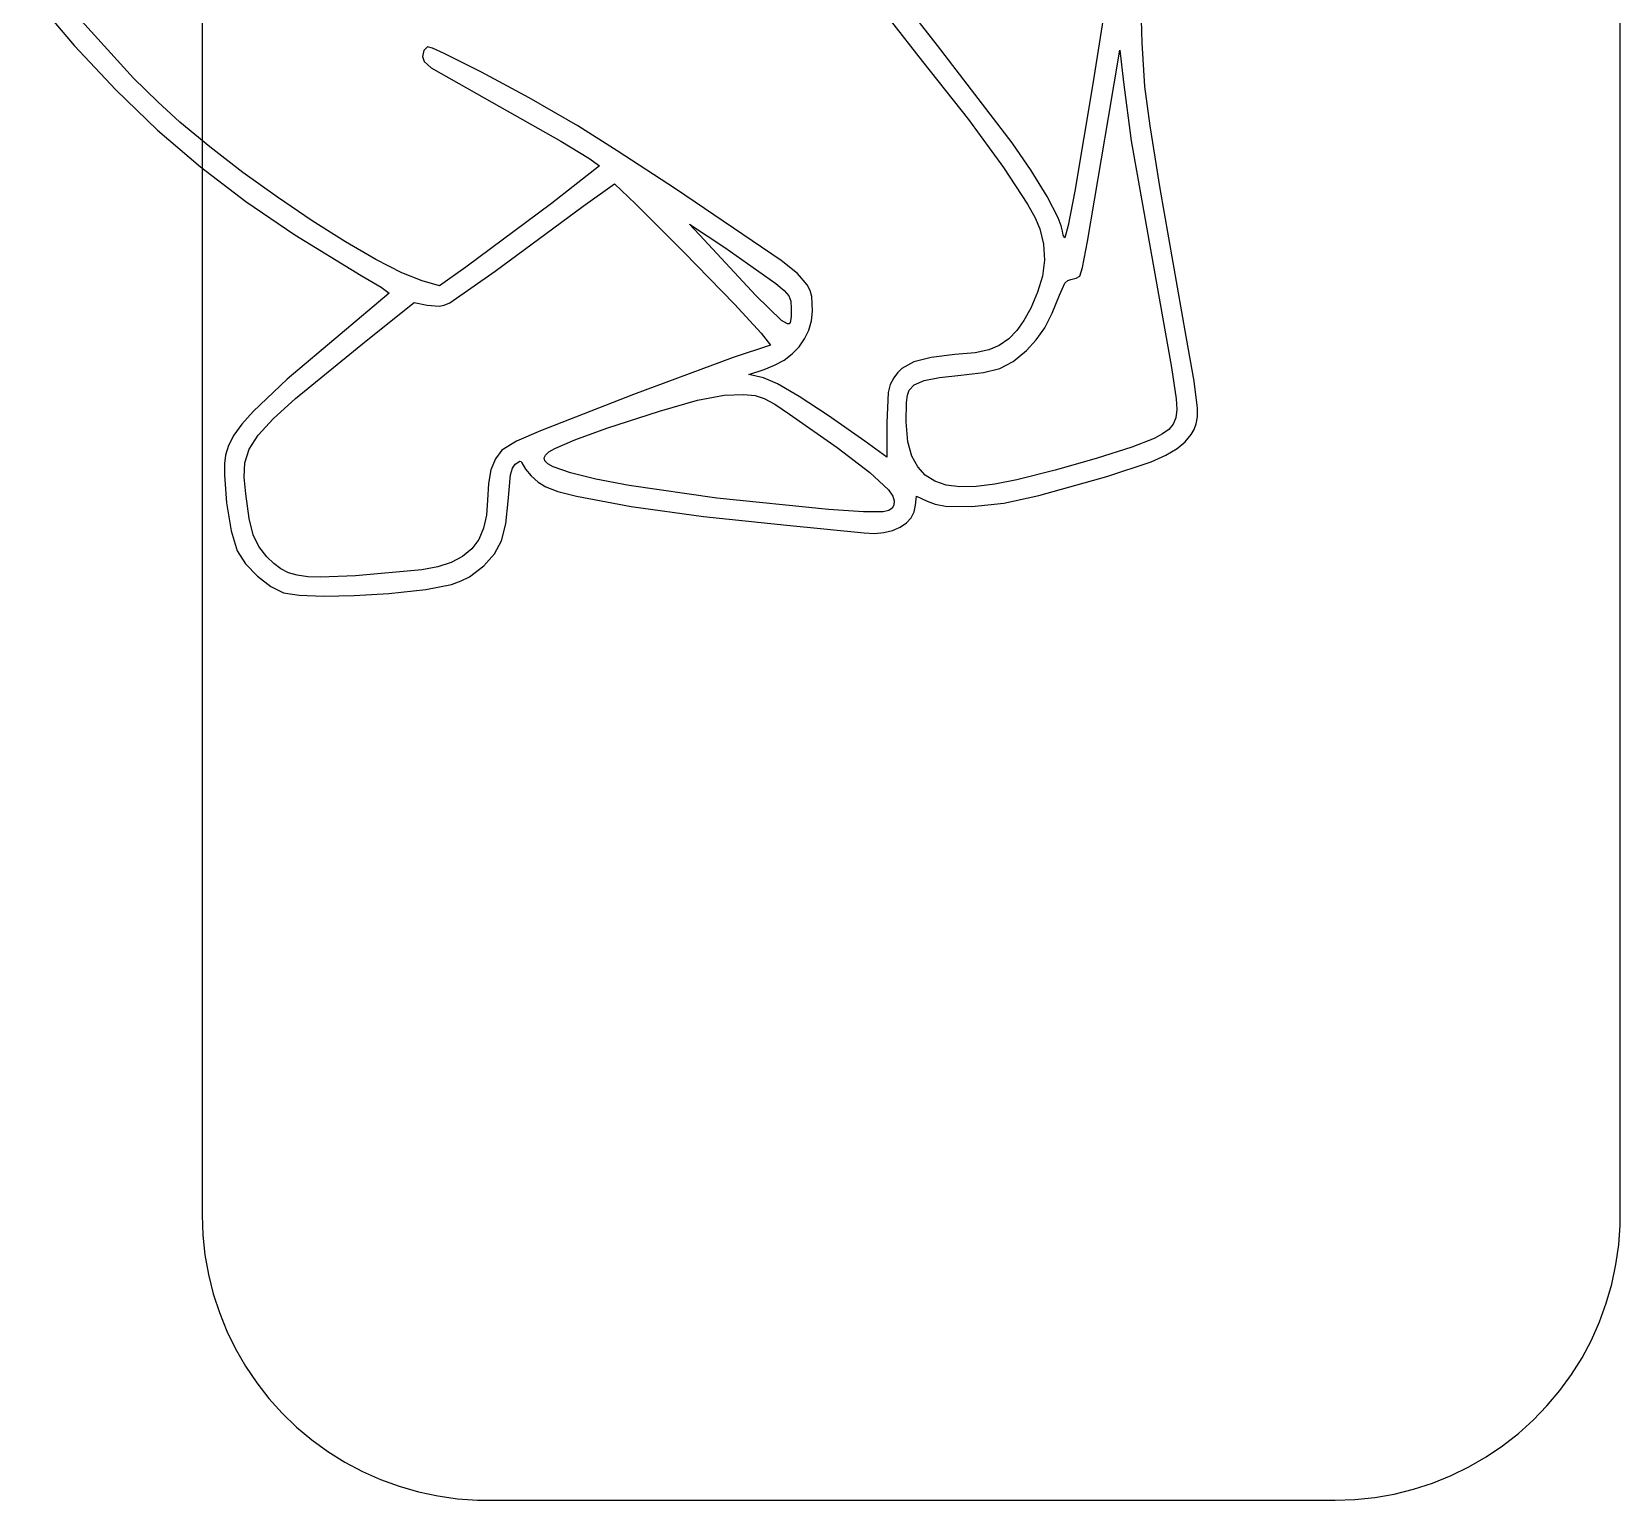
# Model space of a CAD drawing. Extents: x -23 to 235, y 1 to 395.
# Drawn here: x 21.7 to 235.4, y 1 to 198.7 of the extents above; entities that cross this region are included whole.
import ezdxf

# ---------------------------------------------------------------- set-up
doc = ezdxf.new("R2010")
doc.units = 0

msp = doc.modelspace()

# ---------------------------------------------------------------- linework, layer by layer
at = {"layer": 'Layer 1'}
for p, q in [((44.6336, 356.5), (44.6336, 39.4004)), ((235.443, 39.4004), (235.443, 356.494)), ((166.855355, 206.823048), (164.494459, 191.677111)), ((171.119205, 197.176215), (170.846484, 205.987543)), ((21.699024, 203.549827), (27.411757, 196.821132)), ((143.594152, 196.82407), (138.539524, 203.282595)), ((35.408899, 192.440807), (28.382, 200.156346)), ((137.224891, 200.230661), (141.57107, 194.682035)), ((27.411757, 196.821132), (33.008273, 190.829247)), ((153.630252, 183.73347), (143.594152, 196.82407)), ((171.48118, 191.310243), (171.119205, 197.176215)), ((74.476748, 196.14982), (74.293281, 195.316782)), ((74.293281, 195.316782), (74.501541, 194.642417)), ((74.927977, 196.625842), (74.476748, 196.14982)), ((74.501541, 194.642417), (75.453585, 193.819295)), ((75.642786, 196.439116), (74.927977, 196.625842)), ((77.202718, 195.756842), (75.642786, 196.439116)), ((82.207146, 193.244076), (77.202718, 195.756842)), ((141.57107, 194.682035), (147.742003, 186.843777)), ((166.602103, 187.105356), (168.109503, 196.189446)), ((168.109503, 196.189446), (168.585525, 191.865576)), ((38.641338, 189.217116), (35.408899, 192.440807)), ((75.453585, 193.819295), (81.552621, 190.358222)), ((88.639639, 189.764392), (82.207146, 193.244076)), ((33.008273, 190.829247), (38.630817, 185.430533)), ((81.552621, 190.358222), (92.887912, 183.961676)), ((164.494459, 191.677111), (162.03687, 177.230342)), ((168.585525, 191.865576), (169.656575, 183.971546)), ((172.209468, 186.00891), (171.48118, 191.310243)), ((41.606481, 186.510357), (38.641338, 189.217116)), ((95.198577, 185.994642), (88.639639, 189.764392)), ((45.65476, 183.160869), (41.606481, 186.510357)), ((100.489969, 182.660031), (95.198577, 185.994642)), ((147.742003, 186.843777), (152.470003, 180.411272)), ((163.750933, 170.439586), (166.602103, 187.105356)), ((173.558818, 177.579955), (172.209468, 186.00891)), ((38.630817, 185.430533), (44.42164, 180.481349)), ((92.887912, 183.961676), (96.658911, 181.667101)), ((169.656575, 183.971546), (169.65666, 183.971533)), ((169.65666, 183.971533), (175.05158, 153.466433)), ((50.109796, 179.744431), (45.65476, 183.160869)), ((108.313963, 177.525438), (100.489969, 182.660031)), ((156.173371, 180.016435), (153.630252, 183.73347)), ((44.42164, 180.481349), (50.522988, 175.838055)), ((54.772161, 176.391208), (50.109796, 179.744431)), ((98.094421, 180.599772), (91.648296, 175.551955)), ((96.658911, 181.667101), (98.094421, 180.599772)), ((152.470003, 180.411272), (155.69556, 175.481224)), ((158.326006, 176.489054), (156.173371, 180.016435)), ((95.91275, 175.204914), (100.11761, 178.180054)), ((100.11761, 178.180054), (102.948951, 175.502432)), ((122.530177, 167.866142), (108.313963, 177.525438)), ((177.03477, 157.631643), (173.558818, 177.579955)), ((50.522988, 175.838055), (57.07711, 171.35701)), ((59.442428, 173.231363), (54.772161, 176.391208)), ((91.648296, 175.551955), (80.084921, 166.993472)), ((102.948951, 175.502432), (109.43971, 169.016634)), ((155.69556, 175.481224), (156.726328, 173.609841)), ((159.816673, 173.608755), (158.326006, 176.489054)), ((162.03687, 177.230342), (161.14952, 172.593475)), ((63.921171, 170.395062), (59.442428, 173.231363)), ((84.07173, 166.438147), (95.91275, 175.204914)), ((156.726328, 173.609841), (157.35917, 172.150335)), ((160.228931, 172.554209), (159.816673, 173.608755)), ((57.07711, 171.35701), (66.04219, 165.88276)), ((112.17702, 170.642943), (110.19359, 172.785043)), ((110.19359, 172.785043), (114.95381, 169.611563)), ((157.35917, 172.150335), (157.850687, 170.070216)), ((160.373892, 171.83297), (160.228931, 172.554209)), ((160.473063, 171.272652), (160.373892, 171.83297)), ((160.69124, 170.920595), (160.473063, 171.272652)), ((161.14952, 172.593475), (160.69124, 170.920595)), ((68.008963, 168.012467), (63.921171, 170.395062)), ((109.43971, 169.016634), (109.43986, 169.016533)), ((109.43986, 169.016533), (116.243, 162.000172)), ((119.143176, 163.185887), (112.17702, 170.642943)), ((114.95381, 169.611563), (121.81646, 164.772003)), ((157.850687, 170.070216), (157.959156, 167.945471)), ((163.07099, 166.950613), (163.750933, 170.439586)), ((71.506375, 166.213744), (68.008963, 168.012467)), ((80.084921, 166.993472), (76.554421, 164.454692)), ((124.733019, 166.136845), (122.530177, 167.866142)), ((157.959156, 167.945471), (157.688295, 165.790976)), ((162.714593, 165.763656), (163.07099, 166.950613)), ((66.04219, 165.88276), (68.729733, 164.291061)), ((74.213981, 165.129057), (71.506375, 166.213744)), ((76.554421, 164.454692), (74.213981, 165.129057)), ((77.94295, 162.193614), (84.07173, 166.438147)), ((121.81646, 164.772003), (122.942054, 163.832977)), ((121.81646, 164.772003), (121.81646, 164.772003)), ((126.050757, 164.623246), (124.733019, 166.136845)), ((126.43582, 163.856684), (126.050757, 164.623246)), ((157.688295, 165.790976), (157.041822, 163.621605)), ((159.977463, 163.224873), (160.721247, 164.841363)), ((160.721247, 164.841363), (161.093139, 165.199619)), ((161.093139, 165.199619), (161.524533, 165.327303)), ((161.524533, 165.327303), (162.223691, 165.485977)), ((162.223691, 165.485977), (162.714593, 165.763656)), ((69.8107, 163.50265), (63.18606, 157.90939)), ((68.729733, 164.291061), (69.8107, 163.50265)), ((122.594953, 159.808485), (119.143176, 163.185887)), ((122.942054, 163.832977), (123.561874, 163.120804)), ((123.561874, 163.120804), (123.824676, 162.401193)), ((126.669338, 163.035267), (126.43582, 163.856684)), ((126.774707, 161.082832), (126.669338, 163.035267)), ((157.041822, 163.621605), (156.116431, 161.487564)), ((159.021082, 160.81005), (159.977463, 163.224873)), ((66.6771, 157.076383), (73.14307, 162.233283)), ((73.14307, 162.233283), (74.88848, 161.876266)), ((74.88848, 161.876266), (76.534721, 161.72255)), ((76.534721, 161.72255), (77.209084, 161.870688)), ((77.209084, 161.870688), (77.94295, 162.193614)), ((116.243, 162.000172), (119.83296, 158.107733)), ((123.824676, 162.401193), (123.87922, 161.439853)), ((123.87922, 161.439853), (123.875888, 160.284739)), ((126.612238, 159.739837), (126.774707, 161.082832)), ((156.116431, 161.487564), (155.202197, 159.788637)), ((158.008917, 158.8415), (159.021082, 160.81005)), ((123.387625, 159.348656), (122.594953, 159.808485)), ((123.617976, 159.373284), (123.387625, 159.348656)), ((123.763314, 159.54754), (123.617976, 159.373284)), ((123.875888, 160.284739), (123.763314, 159.54754)), ((125.690412, 157.321608), (126.248482, 158.483306)), ((126.248482, 158.483306), (126.612238, 159.739837)), ((154.235898, 158.43929), (153.154312, 157.353985)), ((155.202197, 159.788637), (154.235898, 158.43929)), ((156.870307, 157.200217), (158.008917, 158.8415)), ((63.18606, 157.90939), (56.050065, 151.898993)), ((57.169704, 149.301947), (66.6771, 157.076383)), ((121.10235, 156.481323), (116.06445, 154.815243)), ((119.83296, 158.107733), (121.10235, 156.481323)), ((124.019222, 155.316181), (124.945001, 156.263111)), ((124.945001, 156.263111), (125.690412, 157.321608)), ((151.869425, 156.427975), (150.491564, 155.836666)), ((153.154312, 157.353985), (151.869425, 156.427975)), ((155.534593, 155.767193), (156.870307, 157.200217)), ((178.105201, 151.652262), (177.03477, 157.631643)), ((116.06445, 154.815243), (102.65645, 149.856683)), ((121.654452, 153.790494), (122.920048, 154.489186)), ((122.920048, 154.489186), (124.019222, 155.316181)), ((140.390971, 154.225129), (138.776958, 153.331969)), ((142.704139, 154.828216), (140.390971, 154.225129)), ((145.894972, 155.211885), (142.704139, 154.828216)), ((148.630243, 155.468492), (145.894972, 155.211885)), ((150.491564, 155.836666), (148.630243, 155.468492)), ((151.9793, 153.357335), (153.762524, 154.298221)), ((153.762524, 154.298221), (155.534593, 155.767193)), ((56.050065, 151.898993), (51.468973, 147.580704)), ((118.166647, 152.554107), (120.229407, 153.228472)), ((120.150077, 152.078085), (118.166647, 152.554107)), ((122.053584, 151.280996), (120.150077, 152.078085)), ((120.229407, 153.228472), (121.654452, 153.790494)), ((137.683592, 152.078075), (137.189595, 151.174997)), ((138.176351, 152.754529), (137.683592, 152.078075)), ((138.776958, 153.331969), (138.176351, 152.754529)), ((141.76466, 151.711098), (143.824324, 152.125136)), ((143.824324, 152.125136), (146.728183, 152.435043)), ((146.728183, 152.435043), (149.772121, 152.788341)), ((149.772121, 152.788341), (151.9793, 153.357335)), ((175.05158, 153.466433), (175.701151, 149.272728)), ((102.65645, 149.856683), (90.16085, 144.977453)), ((111.26959, 149.063352), (114.889968, 149.768708)), ((114.889968, 149.768708), (117.53229, 149.856723)), ((117.53229, 149.856723), (119.034114, 149.692471)), ((119.034114, 149.692471), (120.264457, 149.31624)), ((124.964888, 149.598802), (122.053584, 151.280996)), ((136.915015, 150.119442), (136.771217, 146.048465)), ((137.189595, 151.174997), (136.915015, 150.119442)), ((139.383928, 148.750216), (139.52269, 149.763855)), ((139.52269, 149.763855), (139.746523, 150.451623)), ((139.746523, 150.451623), (140.441342, 151.163177)), ((140.441342, 151.163177), (141.76466, 151.711098)), ((178.547132, 148.026945), (178.105201, 151.652262)), ((51.468973, 147.580704), (49.963356, 145.873642)), ((54.189229, 146.591077), (57.169704, 149.301947)), ((99.08639, 145.294843), (106.169087, 147.614211)), ((106.169087, 147.614211), (111.26959, 149.063352)), ((120.264457, 149.31624), (121.665872, 148.545803)), ((121.665872, 148.545803), (123.68091, 147.198933)), ((128.880287, 147.024067), (124.964888, 149.598802)), ((139.344879, 146.152549), (139.383928, 148.750216)), ((175.768402, 147.83366), (175.63669, 146.722788)), ((175.701151, 149.272728), (175.768402, 147.83366)), ((178.545195, 146.833252), (178.547132, 148.026945)), ((49.963356, 145.873642), (48.888674, 144.370658)), ((52.173347, 144.387378), (54.189229, 146.591077)), ((123.68091, 147.198933), (123.68088, 147.198903)), ((123.68088, 147.198903), (130.08176, 142.699005)), ((133.796077, 143.549355), (128.880287, 147.024067)), ((136.771217, 146.048465), (136.771217, 141.407255)), ((139.595907, 143.473067), (139.344879, 146.152549)), ((175.285562, 145.857364), (174.694564, 145.154643)), ((175.63669, 146.722788), (175.285562, 145.857364)), ((178.121082, 145.156174), (178.401473, 145.911503)), ((178.401473, 145.911503), (178.545195, 146.833252)), ((48.888674, 144.370658), (48.175663, 142.998768)), ((50.95889, 142.483054), (52.173347, 144.387378)), ((86.908036, 143.549388), (84.96428, 142.359333)), ((90.16085, 144.977453), (86.908036, 143.549388)), ((92.079937, 142.592429), (94.755703, 143.748392)), ((94.755703, 143.748392), (99.08639, 145.294843)), ((136.771217, 141.407255), (133.796077, 143.549355)), ((140.10354, 141.526213), (139.595907, 143.473067)), ((172.71114, 143.906323), (169.722992, 142.748498)), ((173.843241, 144.531878), (172.71114, 143.906323)), ((174.694564, 145.154643), (173.843241, 144.531878)), ((175.810031, 142.570669), (176.909272, 143.482503)), ((176.909272, 143.482503), (177.709134, 144.461743)), ((177.709134, 144.461743), (178.121082, 145.156174)), ((47.75506, 141.68499), (47.618235, 140.546922)), ((48.175663, 142.998768), (47.75506, 141.68499)), ((50.382691, 140.670311), (50.95889, 142.483054)), ((84.091572, 141.199649), (83.486626, 139.716418)), ((84.96428, 142.359333), (84.091572, 141.199649)), ((90.656751, 141.305917), (90.8248, 141.696791)), ((90.756, 140.931313), (90.656751, 141.305917)), ((90.8248, 141.696791), (91.289434, 142.120204)), ((91.289434, 142.120204), (92.079937, 142.592429)), ((130.08176, 142.699005), (134.455826, 139.344535)), ((140.912178, 140.106127), (140.10354, 141.526213)), ((164.931164, 141.218782), (159.417849, 139.644439)), ((169.722992, 142.748498), (164.931164, 141.218782)), ((172.304334, 140.787445), (174.309141, 141.685798)), ((174.309141, 141.685798), (175.810031, 142.570669)), ((47.618235, 140.546922), (47.612501, 139.006744)), ((47.612501, 139.006744), (47.923651, 135.253724)), ((50.281583, 138.741352), (50.382691, 140.670311)), ((83.486626, 139.716418), (83.134567, 137.868732)), ((85.79717, 135.496663), (86.139311, 139.032115)), ((86.139311, 139.032115), (86.394057, 139.920318)), ((86.394057, 139.920318), (86.749214, 140.455223)), ((86.749214, 140.455223), (87.354158, 140.851908)), ((87.354158, 140.851908), (87.541344, 140.823396)), ((87.541344, 140.823396), (87.661589, 140.653565)), ((87.661589, 140.653565), (88.14133, 139.788296)), ((88.14133, 139.788296), (88.911147, 138.8784)), ((91.158861, 140.532255), (90.756, 140.931313)), ((91.870218, 140.12454), (91.158861, 140.532255)), ((94.180531, 139.28941), (91.870218, 140.12454)), ((97.611166, 138.438475), (94.180531, 139.28941)), ((134.455826, 139.344535), (136.962994, 137.001625)), ((141.931402, 138.994247), (140.912178, 140.106127)), ((143.193287, 138.18267), (141.931402, 138.994247)), ((159.417849, 139.644439), (154.26524, 138.352733)), ((166.373887, 138.788525), (172.304334, 140.787445)), ((50.4924, 136.488383), (50.281583, 138.741352)), ((83.134567, 137.868732), (83.02052, 135.615683)), ((88.911147, 138.8784), (89.859473, 138.042882)), ((89.859473, 138.042882), (90.874739, 137.400745)), ((90.874739, 137.400745), (92.473954, 136.804944)), ((92.473954, 136.804944), (94.995928, 136.159866)), ((102.08635, 137.584285), (97.611166, 138.438475)), ((113.867269, 135.91635), (102.08635, 137.584285)), ((136.962994, 137.001625), (137.566465, 136.167669)), ((144.729906, 137.663493), (143.193287, 138.18267)), ((146.573336, 137.428813), (144.729906, 137.663493)), ((148.755652, 137.470729), (146.573336, 137.428813)), ((151.308928, 137.781336), (148.755652, 137.470729)), ((154.26524, 138.352733), (151.308928, 137.781336)), ((157.200534, 136.250363), (166.373887, 138.788525)), ((47.923651, 135.253724), (48.54719, 131.493262)), ((50.972139, 133.159327), (50.4924, 136.488383)), ((83.02052, 135.615683), (82.892604, 133.605917)), ((85.478581, 132.432272), (85.79717, 135.496663)), ((94.995928, 136.159866), (102.36374, 134.792542)), ((102.36374, 134.792542), (112.089352, 133.440095)), ((128.9171, 134.386013), (113.867269, 135.91635)), ((137.705227, 134.969576), (137.4855, 134.542209)), ((137.566465, 136.167669), (137.76318, 135.536403)), ((137.76318, 135.536403), (137.705227, 134.969576)), ((140.452636, 134.057053), (140.619059, 134.941305)), ((140.619059, 134.941305), (140.738064, 136.171025)), ((140.738064, 136.171025), (142.166134, 135.496661)), ((142.166134, 135.496661), (143.243305, 135.094631)), ((143.243305, 135.094631), (144.6324, 134.839032)), ((144.6324, 134.839032), (148.180874, 134.757836)), ((148.180874, 134.757836), (152.480578, 135.234477)), ((152.480578, 135.234477), (157.200534, 136.250363)), ((51.503945, 130.949668), (50.972139, 133.159327)), ((82.892604, 133.605917), (82.50297, 131.854614)), ((112.089352, 133.440095), (123.283939, 132.243845)), ((133.612861, 134.041395), (128.9171, 134.386013)), ((136.285528, 134.068667), (133.612861, 134.041395)), ((137.035201, 134.245005), (136.285528, 134.068667)), ((137.4855, 134.542209), (137.035201, 134.245005)), ((138.536462, 131.990958), (139.383446, 132.565609)), ((139.383446, 132.565609), (140.031468, 133.259731)), ((140.031468, 133.259731), (140.452636, 134.057053)), ((48.54719, 131.493262), (49.3418, 128.79269)), ((52.244011, 129.387102), (51.503945, 130.949668)), ((82.50297, 131.854614), (81.842783, 130.352479)), ((84.914543, 130.171168), (85.478581, 132.432272)), ((123.283939, 132.243845), (133.716739, 131.212465)), ((133.716739, 131.212465), (135.080654, 131.146531)), ((135.080654, 131.146531), (136.357174, 131.265149)), ((136.357174, 131.265149), (137.518407, 131.552048)), ((137.518407, 131.552048), (138.536462, 131.990958)), ((49.3418, 128.79269), (50.471112, 127.064629)), ((53.34853, 127.999323), (52.244011, 129.387102)), ((80.903213, 129.090214), (79.675425, 128.058522)), ((81.842783, 130.352479), (80.903213, 129.090214)), ((82.54435, 126.809263), (83.978613, 128.400962)), ((83.978613, 128.400962), (84.914543, 130.171168)), ((50.471112, 127.064629), (52.069008, 125.381197)), ((54.268251, 127.092992), (53.34853, 127.999323)), ((55.202386, 126.386553), (54.268251, 127.092992)), ((56.224849, 125.8642), (55.202386, 126.386553)), ((74.17444, 126.253913), (65.24903, 125.460543)), ((76.319871, 126.649669), (74.17444, 126.253913)), ((78.150589, 127.248106), (76.319871, 126.649669)), ((79.675425, 128.058522), (78.150589, 127.248106)), ((80.592533, 125.311777), (82.54435, 126.809263)), ((52.069008, 125.381197), (53.860287, 123.995279)), ((53.860287, 123.995279), (55.56975, 123.15976)), ((57.409553, 125.510128), (56.224849, 125.8642)), ((58.830409, 125.308532), (57.409553, 125.510128)), ((60.561333, 125.243606), (58.830409, 125.308532)), ((65.24903, 125.460543), (60.561333, 125.243606)), ((74.740212, 123.596114), (78.175864, 124.290313)), ((78.175864, 124.290313), (79.476938, 124.750839)), ((79.476938, 124.750839), (80.592533, 125.311777)), ((55.56975, 123.15976), (57.676521, 122.840552)), ((57.676521, 122.840552), (60.93988, 122.718448)), ((60.93988, 122.718448), (65.058599, 122.797165)), ((65.058599, 122.797165), (69.73145, 123.080423)), ((69.73145, 123.080423), (74.740212, 123.596114)), ((44.6336, 39.4004), (44.7274, 36.7234)), ((235.42, 38.0634), (235.443, 39.4003)), ((44.7274, 36.7234), (45.0077, 34.0595)), ((235.233, 35.3914), (235.42, 38.0634)), ((234.86, 32.7389), (235.233, 35.3914)), ((45.0077, 34.0595), (45.4731, 31.4217)), ((234.303, 30.1189), (234.86, 32.7389)), ((45.4731, 31.4217), (46.1215, 28.8228)), ((233.564, 27.5441), (234.303, 30.1189)), ((46.1215, 28.8228), (46.9495, 26.2754)), ((46.9495, 26.2754), (47.9532, 23.792)), ((232.648, 25.0271), (233.564, 27.5441)), ((47.9532, 23.792), (49.1277, 21.3846)), ((231.558, 22.5802), (232.648, 25.0271)), ((49.1277, 21.3846), (50.4673, 19.0651)), ((230.301, 20.2152), (231.558, 22.5802)), ((228.881, 17.9437), (230.301, 20.2152)), ((50.4673, 19.0651), (51.9654, 16.8446)), ((227.307, 15.7768), (228.881, 17.9437)), ((51.9654, 16.8446), (53.6147, 14.734)), ((225.585, 13.725), (227.307, 15.7768)), ((53.6147, 14.734), (55.4073, 12.7437)), ((223.724, 11.7983), (225.585, 13.725)), ((55.4073, 12.7437), (57.3343, 10.8832)), ((57.3343, 10.8832), (59.3864, 9.16168)), ((221.733, 10.006), (223.724, 11.7983)), ((59.3864, 9.16168), (61.5536, 7.58751)), ((219.623, 8.35707), (221.733, 10.006)), ((61.5536, 7.58751), (63.8253, 6.16835)), ((215.082, 5.52019), (217.402, 6.85935)), ((217.402, 6.85935), (219.623, 8.35707)), ((63.8253, 6.16835), (66.1905, 4.91111)), ((66.1905, 4.91111), (68.6377, 3.82192)), ((210.191, 3.34285), (212.674, 4.34612)), ((212.674, 4.34612), (215.082, 5.52019)), ((68.6377, 3.82192), (71.1548, 2.90609)), ((71.1548, 2.90609), (73.7297, 2.16807)), ((73.7297, 2.16807), (76.3498, 1.61148)), ((205.044, 1.8674), (207.643, 2.51526)), ((207.643, 2.51526), (210.191, 3.34285)), ((76.3498, 1.61148), (79.0024, 1.239)), ((79.0024, 1.239), (81.6745, 1.05247)), ((81.6745, 1.05247), (83.0047, 1.02925)), ((83.0047, 1.02925), (197.065, 1.02925)), ((197.065, 1.02925), (199.742, 1.12258)), ((199.742, 1.12258), (202.406, 1.40242)), ((202.406, 1.40242), (205.044, 1.8674))]:
    msp.add_line(p, q, dxfattribs=at)

doc.saveas('drawing.dxf')
